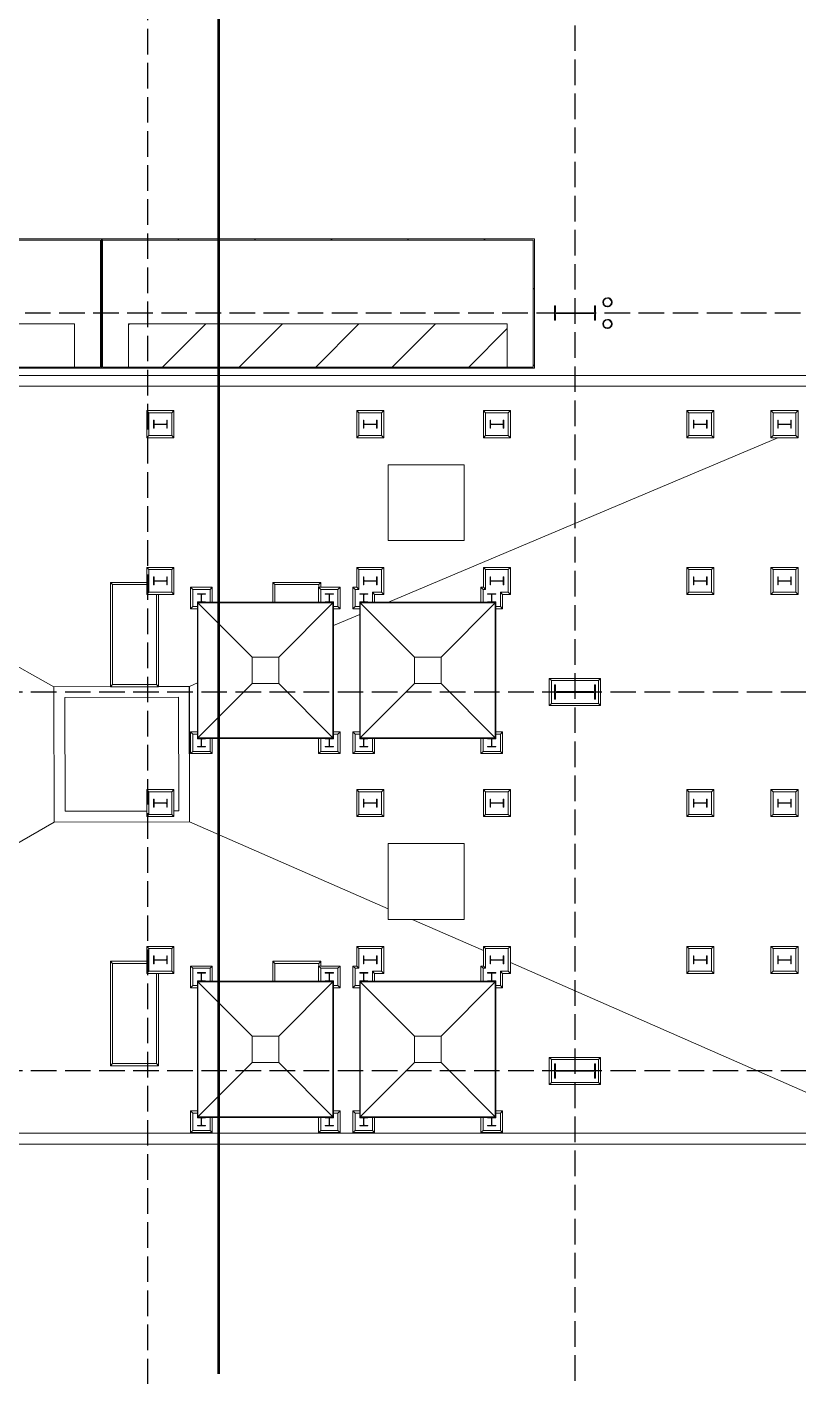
# Model space of a CAD drawing. Header units: millimetres. Extents: x 91119 to 792617, y 23924 to 150567.
# Drawn here: x 726175 to 740424, y 36401 to 61321 of the extents above; entities that cross this region are included whole.
import ezdxf

# ---------------------------------------------------------------- set-up
doc = ezdxf.new("R2010")
doc.units = ezdxf.units.MM
doc.header["$LTSCALE"] = 100
doc.linetypes.add('121217 IES and EMR$0$XKITLINE03', pattern=[6.299213, 4.724409, -1.574803])
doc.linetypes.add('DASHED', pattern=[19.05, 12.7, -6.35])
for name, color, linetype in [('121217 IES and EMR$0$grid', 8, 'Continuous'), ('121217 IES and EMR$0$Xref', 8, 'Continuous'), ('FA', 1, 'Continuous')]:
    doc.layers.add(name, color=color, linetype=linetype)

msp = doc.modelspace()

# ---------------------------------------------------------------- linework, layer by layer
at = {"layer": '121217 IES and EMR$0$grid', "linetype": '121217 IES and EMR$0$XKITLINE03'}
for p, q in [((728402, 144437), (728402, 31436)), ((736302, 113005), (736302, 28641)), ((768187, 56036), (614302, 56036)), ((790973, 49036), (614302, 49036)), ((790973, 42036), (614302, 42036))]:
    msp.add_line(p, q, dxfattribs=at)
at = {"layer": '121217 IES and EMR$0$Xref', "linetype": 'Continuous', "lineweight": 20}
for p, q in [((727552, 57406), (719552, 57406)), ((727532, 57386), (719572, 57386)), ((727532, 57386), (727532, 55036)), ((727552, 57406), (727552, 55016)), ((727552, 57406), (727552, 55016)), ((735552, 57406), (727552, 57406)), ((735532, 57386), (727572, 57386)), ((727572, 57386), (727572, 55036)), ((735532, 57386), (735532, 55036)), ((735552, 57406), (735552, 55016)), ((736903, 56320), (736902, 56320)), ((736902, 56152), (736903, 56152)), ((727052, 55836), (720052, 55836)), ((727052, 55836), (727052, 55036)), ((735052, 55836), (728052, 55836)), ((728052, 55036), (728052, 55836)), ((735052, 55836), (735052, 55036)), ((736903, 55920), (736902, 55920)), ((736902, 55752), (736903, 55752)), ((742302, 54886), (716502, 54886)), ((719552, 55016), (727552, 55016)), ((719572, 55036), (727532, 55036)), ((727052, 55036), (720052, 55036)), ((727552, 55016), (735552, 55016)), ((727572, 55036), (735532, 55036)), ((735052, 55036), (728052, 55036)), ((742302, 54686), (716702, 54686)), ((716702, 54686), (726672, 49134)), ((716702, 54686), (742302, 54686)), ((728390, 54234), (728890, 54234)), ((728390, 53734), (728390, 54234)), ((728390, 54234), (728430, 54194)), ((728430, 54194), (728430, 53774)), ((728850, 54194), (728430, 54194)), ((728850, 54194), (728890, 54234)), ((728850, 53774), (728850, 54194)), ((728890, 54234), (728890, 53734)), ((732270, 53734), (732270, 54234)), ((732270, 54234), (732770, 54234)), ((732310, 54194), (732270, 54234)), ((732730, 54194), (732310, 54194)), ((732310, 54194), (732310, 53774)), ((732730, 54194), (732770, 54234)), ((732730, 53774), (732730, 54194)), ((732770, 54234), (732770, 53734)), ((734609, 54234), (735109, 54234)), ((734609, 53734), (734609, 54234)), ((734609, 54234), (734649, 54194)), ((734649, 54194), (734649, 53774)), ((735069, 54194), (734649, 54194)), ((735069, 54194), (735109, 54234)), ((735069, 53774), (735069, 54194)), ((735109, 54234), (735109, 53734)), ((738368, 53734), (738368, 54234)), ((738368, 54234), (738868, 54234)), ((738408, 54194), (738368, 54234)), ((738828, 54194), (738408, 54194)), ((738408, 54194), (738408, 53774)), ((738828, 54194), (738868, 54234)), ((738828, 53774), (738828, 54194)), ((738868, 54234), (738868, 53734)), ((739924, 53734), (739924, 54234)), ((739924, 54234), (740424, 54234)), ((739924, 54234), (739964, 54194)), ((740384, 54194), (739964, 54194)), ((739964, 54194), (739964, 53774)), ((740424, 54234), (740384, 54194)), ((740384, 53774), (740384, 54194)), ((740424, 54234), (740424, 53734)), ((728515, 54057), (728523, 54057)), ((728515, 53911), (728515, 54057)), ((728523, 53911), (728515, 53911)), ((728523, 54057), (728523, 53995)), ((728523, 53974), (728523, 53911)), ((728531, 53987), (728750, 53987)), ((728750, 53981), (728531, 53981)), ((728757, 54057), (728766, 54057)), ((728757, 53995), (728757, 54057)), ((728757, 53911), (728757, 53974)), ((728766, 53911), (728757, 53911)), ((728766, 54057), (728766, 53911)), ((732395, 54057), (732403, 54057)), ((732395, 53911), (732395, 54057)), ((732403, 53911), (732395, 53911)), ((732403, 54057), (732403, 53995)), ((732403, 53974), (732403, 53911)), ((732411, 53987), (732630, 53987)), ((732630, 53981), (732411, 53981)), ((732637, 54057), (732646, 54057)), ((732637, 53995), (732637, 54057)), ((732637, 53911), (732637, 53974)), ((732646, 53911), (732637, 53911)), ((732646, 54057), (732646, 53911)), ((734734, 54057), (734734, 53911)), ((734742, 54057), (734734, 54057)), ((734734, 53911), (734742, 53911)), ((734742, 53995), (734742, 54057)), ((734742, 53911), (734742, 53974)), ((734969, 53987), (734750, 53987)), ((734750, 53981), (734969, 53981)), ((734976, 54057), (734976, 53995)), ((734985, 54057), (734976, 54057)), ((734976, 53974), (734976, 53911)), ((734976, 53911), (734985, 53911)), ((734985, 53911), (734985, 54057)), ((738493, 54057), (738493, 53911)), ((738501, 54057), (738493, 54057)), ((738493, 53911), (738501, 53911)), ((738501, 53995), (738501, 54057)), ((738501, 53911), (738501, 53974)), ((738728, 53987), (738509, 53987)), ((738509, 53981), (738728, 53981)), ((738735, 54057), (738735, 53995)), ((738744, 54057), (738735, 54057)), ((738735, 53974), (738735, 53911)), ((738735, 53911), (738744, 53911)), ((738744, 53911), (738744, 54057)), ((740049, 54057), (740049, 53911)), ((740057, 54057), (740049, 54057)), ((740049, 53911), (740057, 53911)), ((740057, 53995), (740057, 54057)), ((740057, 53911), (740057, 53974)), ((740284, 53987), (740065, 53987)), ((740065, 53981), (740284, 53981)), ((740291, 54057), (740291, 53995)), ((740300, 54057), (740291, 54057)), ((740291, 53974), (740291, 53911)), ((740291, 53911), (740300, 53911)), ((740300, 53911), (740300, 54057)), ((728390, 53734), (728430, 53774)), ((728890, 53734), (728390, 53734)), ((728430, 53774), (728850, 53774)), ((728850, 53774), (728890, 53734)), ((732270, 53734), (732310, 53774)), ((732770, 53734), (732270, 53734)), ((732310, 53774), (732730, 53774)), ((732770, 53734), (732730, 53774)), ((740049, 53734), (732854, 50694)), ((734609, 53734), (734649, 53774)), ((735109, 53734), (734609, 53734)), ((734649, 53774), (735069, 53774)), ((735069, 53774), (735109, 53734)), ((738368, 53734), (738408, 53774)), ((738868, 53734), (738368, 53734)), ((738408, 53774), (738828, 53774)), ((738868, 53734), (738828, 53774)), ((739964, 53774), (739924, 53734)), ((740424, 53734), (739924, 53734)), ((739964, 53774), (740384, 53774)), ((740384, 53774), (740424, 53734)), ((732852, 53236), (732852, 51836)), ((734252, 53236), (732852, 53236)), ((734252, 51836), (734252, 53236)), ((732852, 51836), (734252, 51836)), ((728390, 51338), (728890, 51338)), ((728390, 50838), (728390, 51338)), ((728390, 51338), (728430, 51298)), ((728850, 51298), (728890, 51338)), ((728890, 51338), (728890, 50838)), ((732270, 50973), (732270, 51338)), ((732270, 51338), (732770, 51338)), ((732310, 51298), (732270, 51338)), ((732770, 51338), (732730, 51298)), ((732770, 51338), (732770, 50838)), ((734609, 50973), (734609, 51338)), ((734609, 51338), (735109, 51338)), ((734649, 51298), (734609, 51338)), ((735109, 51338), (735069, 51298)), ((735109, 51338), (735109, 50838)), ((738368, 50838), (738368, 51338)), ((738368, 51338), (738868, 51338)), ((738408, 51298), (738368, 51338)), ((738868, 51338), (738828, 51298)), ((738868, 51338), (738868, 50838)), ((739924, 50838), (739924, 51338)), ((739924, 51338), (740424, 51338)), ((739964, 51298), (739924, 51338)), ((740424, 51338), (740384, 51298)), ((740424, 51338), (740424, 50838)), ((728430, 51298), (728430, 50878)), ((728850, 51298), (728430, 51298)), ((728515, 51161), (728515, 51015)), ((728523, 51161), (728515, 51161)), ((728523, 51099), (728523, 51161)), ((728750, 51091), (728531, 51091)), ((728757, 51161), (728757, 51099)), ((728766, 51161), (728757, 51161)), ((728766, 51015), (728766, 51161)), ((728850, 50878), (728850, 51298)), ((732730, 51298), (732310, 51298)), ((732310, 51298), (732310, 50933)), ((732395, 51161), (732395, 51015)), ((732403, 51161), (732395, 51161)), ((732403, 51099), (732403, 51161)), ((732630, 51091), (732411, 51091)), ((732637, 51161), (732637, 51099)), ((732646, 51161), (732637, 51161)), ((732646, 51015), (732646, 51161)), ((732730, 50878), (732730, 51298)), ((735069, 51298), (734649, 51298)), ((734649, 51298), (734649, 50933)), ((734734, 51161), (734742, 51161)), ((734734, 51015), (734734, 51161)), ((734742, 51161), (734742, 51099)), ((734750, 51091), (734969, 51091)), ((734976, 51161), (734985, 51161)), ((734976, 51099), (734976, 51161)), ((734985, 51161), (734985, 51015)), ((735069, 50878), (735069, 51298)), ((738828, 51298), (738408, 51298)), ((738408, 51298), (738408, 50878)), ((738493, 51161), (738501, 51161)), ((738493, 51015), (738493, 51161)), ((738501, 51161), (738501, 51099)), ((738509, 51091), (738728, 51091)), ((738735, 51161), (738744, 51161)), ((738735, 51099), (738735, 51161)), ((738744, 51161), (738744, 51015)), ((738828, 50878), (738828, 51298)), ((740384, 51298), (739964, 51298)), ((739964, 51298), (739964, 50878)), ((740049, 51161), (740057, 51161)), ((740049, 51015), (740049, 51161)), ((740057, 51161), (740057, 51099)), ((740065, 51091), (740284, 51091)), ((740291, 51161), (740300, 51161)), ((740291, 51099), (740291, 51161)), ((740300, 51161), (740300, 51015)), ((740384, 50878), (740384, 51298)), ((727717, 49133), (727717, 51062)), ((727717, 51062), (728390, 51062)), ((727757, 51022), (727717, 51062)), ((728390, 51022), (727757, 51022)), ((727757, 51022), (727757, 49173)), ((728390, 50838), (728430, 50878)), ((728890, 50838), (728390, 50838)), ((728430, 50878), (728850, 50878)), ((728515, 51015), (728523, 51015)), ((728523, 51015), (728523, 51078)), ((728531, 51085), (728750, 51085)), ((728567, 49173), (728567, 50838)), ((728607, 50838), (728607, 49133)), ((728757, 51078), (728757, 51015)), ((728757, 51015), (728766, 51015)), ((728850, 50878), (728890, 50838)), ((729200, 50573), (729200, 50973)), ((729200, 50973), (729600, 50973)), ((729200, 50973), (729240, 50933)), ((729560, 50933), (729240, 50933)), ((729240, 50933), (729240, 50613)), ((729324, 50852), (729324, 50843)), ((729477, 50852), (729324, 50852)), ((729324, 50843), (729389, 50843)), ((729411, 50843), (729477, 50843)), ((729477, 50843), (729477, 50852)), ((729600, 50973), (729560, 50933)), ((729560, 50694), (729560, 50933)), ((729600, 50973), (729600, 50694)), ((730717, 50694), (730717, 51062)), ((730717, 51062), (731607, 51062)), ((730717, 51062), (730757, 51022)), ((731567, 51022), (730757, 51022)), ((730757, 51022), (730757, 50694)), ((731563, 50694), (731563, 50973)), ((731563, 50973), (731963, 50973)), ((731603, 50933), (731563, 50973)), ((731607, 51062), (731567, 51022)), ((731567, 50973), (731567, 51022)), ((731923, 50933), (731603, 50933)), ((731603, 50933), (731603, 50694)), ((731607, 51062), (731607, 50973)), ((731687, 50852), (731840, 50852)), ((731687, 50843), (731687, 50852)), ((731752, 50843), (731687, 50843)), ((731840, 50843), (731774, 50843)), ((731840, 50852), (731840, 50843)), ((731923, 50933), (731963, 50973)), ((731923, 50613), (731923, 50933)), ((731963, 50973), (731963, 50573)), ((732200, 50573), (732200, 50973)), ((732200, 50973), (732270, 50973)), ((732240, 50933), (732200, 50973)), ((732310, 50933), (732240, 50933)), ((732240, 50933), (732240, 50613)), ((732310, 50933), (732270, 50973)), ((732324, 50852), (732477, 50852)), ((732324, 50843), (732324, 50852)), ((732389, 50843), (732324, 50843)), ((732395, 51015), (732403, 51015)), ((732403, 51015), (732403, 51078)), ((732411, 51085), (732630, 51085)), ((732477, 50843), (732411, 50843)), ((732477, 50852), (732477, 50843)), ((732560, 50694), (732560, 50878)), ((732560, 50878), (732730, 50878)), ((732600, 50838), (732560, 50878)), ((732770, 50838), (732600, 50838)), ((732600, 50838), (732600, 50694)), ((732637, 51078), (732637, 51015)), ((732637, 51015), (732646, 51015)), ((732770, 50838), (732730, 50878)), ((734563, 50694), (734563, 50973)), ((734563, 50973), (734609, 50973)), ((734603, 50933), (734563, 50973)), ((734649, 50933), (734603, 50933)), ((734603, 50933), (734603, 50694)), ((734649, 50933), (734609, 50973)), ((734687, 50852), (734840, 50852)), ((734687, 50843), (734687, 50852)), ((734752, 50843), (734687, 50843)), ((734742, 51015), (734734, 51015)), ((734742, 51078), (734742, 51015)), ((734969, 51085), (734750, 51085)), ((734840, 50843), (734774, 50843)), ((734840, 50852), (734840, 50843)), ((734923, 50613), (734923, 50878)), ((734923, 50878), (735069, 50878)), ((734963, 50838), (734923, 50878)), ((735109, 50838), (734963, 50838)), ((734963, 50838), (734963, 50573)), ((734976, 51015), (734976, 51078)), ((734985, 51015), (734976, 51015)), ((735109, 50838), (735069, 50878)), ((738408, 50878), (738368, 50838)), ((738868, 50838), (738368, 50838)), ((738408, 50878), (738828, 50878)), ((738501, 51015), (738493, 51015)), ((738501, 51078), (738501, 51015)), ((738728, 51085), (738509, 51085)), ((738735, 51015), (738735, 51078)), ((738744, 51015), (738735, 51015)), ((738868, 50838), (738828, 50878)), ((739964, 50878), (739924, 50838)), ((740424, 50838), (739924, 50838)), ((739964, 50878), (740384, 50878)), ((740057, 51015), (740049, 51015)), ((740057, 51078), (740057, 51015)), ((740284, 51085), (740065, 51085)), ((740291, 51015), (740291, 51078)), ((740300, 51015), (740291, 51015)), ((740424, 50838), (740384, 50878)), ((729240, 50613), (729200, 50573)), ((729240, 50613), (729324, 50613)), ((729324, 50704), (729324, 50694)), ((729389, 50704), (729324, 50704)), ((729324, 48178), (729324, 50694)), ((729324, 50694), (731840, 50694)), ((729324, 50694), (729477, 50694)), ((729334, 50684), (730336, 49682)), ((729334, 48188), (729334, 50684)), ((729334, 50684), (731830, 50684)), ((729397, 50835), (729397, 50711)), ((729403, 50711), (729403, 50835)), ((729477, 50704), (729411, 50704)), ((729477, 50694), (729477, 50704)), ((730828, 49682), (731830, 50684)), ((731687, 50704), (731752, 50704)), ((731687, 50694), (731687, 50704)), ((731840, 50694), (731687, 50694)), ((731760, 50711), (731760, 50835)), ((731767, 50835), (731767, 50711)), ((731774, 50704), (731840, 50704)), ((731830, 48188), (731830, 50684)), ((731840, 50704), (731840, 50694)), ((731840, 48178), (731840, 50694)), ((731840, 50613), (731923, 50613)), ((731963, 50573), (731923, 50613)), ((732240, 50613), (732200, 50573)), ((732240, 50613), (732324, 50613)), ((732324, 50704), (732389, 50704)), ((732324, 50694), (732324, 50704)), ((732324, 48178), (732324, 50694)), ((732324, 50694), (734840, 50694)), ((732477, 50694), (732324, 50694)), ((732332, 48186), (732332, 50686)), ((732332, 50686), (734832, 50686)), ((732333, 50685), (733336, 49682)), ((732333, 48188), (732333, 50685)), ((732333, 50685), (734830, 50685)), ((732397, 50711), (732397, 50835)), ((732403, 50835), (732403, 50711)), ((732411, 50704), (732477, 50704)), ((732477, 50704), (732477, 50694)), ((733828, 49682), (734830, 50685)), ((734687, 50704), (734752, 50704)), ((734687, 50694), (734687, 50704)), ((734840, 50694), (734687, 50694)), ((734760, 50711), (734760, 50835)), ((734767, 50835), (734767, 50711)), ((734774, 50704), (734840, 50704)), ((734830, 50685), (734830, 48188)), ((734832, 48186), (734832, 50686)), ((734840, 50704), (734840, 50694)), ((734840, 48178), (734840, 50694)), ((734840, 50613), (734923, 50613)), ((734963, 50573), (734923, 50613)), ((729324, 50573), (729200, 50573)), ((731963, 50573), (731840, 50573)), ((732324, 50470), (731840, 50266)), ((732324, 50573), (732200, 50573)), ((734963, 50573), (734840, 50573)), ((730336, 49682), (730336, 49191)), ((730336, 49682), (730828, 49682)), ((730828, 49191), (730828, 49682)), ((733336, 49682), (733336, 49191)), ((733336, 49682), (733828, 49682)), ((733828, 49191), (733828, 49682)), ((726672, 49134), (727717, 49137)), ((726678, 46632), (726672, 49134)), ((727717, 49136), (726674, 49133)), ((726674, 49133), (726680, 46633)), ((727757, 49173), (727717, 49133)), ((728607, 49133), (727717, 49133)), ((727757, 49173), (728567, 49173)), ((728567, 49173), (728607, 49133)), ((728607, 49139), (729176, 49140)), ((729174, 49139), (728607, 49138)), ((729180, 46639), (729174, 49139)), ((729324, 49203), (729176, 49140)), ((729176, 49140), (729182, 46638)), ((729334, 48188), (730336, 49191)), ((730336, 49191), (730828, 49191)), ((730828, 49191), (731830, 48188)), ((732333, 48188), (733336, 49191)), ((733336, 49191), (733828, 49191)), ((733828, 49191), (734830, 48188)), ((735827, 48786), (735827, 49286)), ((735827, 49286), (736777, 49286)), ((735867, 49246), (735827, 49286)), ((736737, 49246), (735867, 49246)), ((735867, 49246), (735867, 48826)), ((736737, 49246), (736777, 49286)), ((736737, 48826), (736737, 49246)), ((736777, 49286), (736777, 48786)), ((728974, 48939), (726874, 48934)), ((726874, 48934), (726879, 46834)), ((728979, 46839), (728974, 48939)), ((735827, 48786), (735867, 48826)), ((736777, 48786), (735827, 48786)), ((735867, 48826), (736737, 48826)), ((736777, 48786), (736737, 48826)), ((729200, 48299), (729324, 48299)), ((729200, 47899), (729200, 48299)), ((729200, 48299), (729240, 48259)), ((729240, 48259), (729240, 47939)), ((729324, 48259), (729240, 48259)), ((729324, 48178), (729477, 48178)), ((729324, 48169), (729324, 48178)), ((731840, 48178), (729324, 48178)), ((729389, 48169), (729324, 48169)), ((731830, 48188), (729334, 48188)), ((729397, 48038), (729397, 48161)), ((729403, 48161), (729403, 48038)), ((729477, 48169), (729411, 48169)), ((729477, 48178), (729477, 48169)), ((729560, 47939), (729560, 48178)), ((729600, 48178), (729600, 47899)), ((731563, 47899), (731563, 48178)), ((731603, 48178), (731603, 47939)), ((731687, 48178), (731687, 48169)), ((731840, 48178), (731687, 48178)), ((731687, 48169), (731752, 48169)), ((731760, 48161), (731760, 48038)), ((731767, 48038), (731767, 48161)), ((731774, 48169), (731840, 48169)), ((731840, 48299), (731963, 48299)), ((731923, 48259), (731840, 48259)), ((731840, 48169), (731840, 48178)), ((731963, 48299), (731923, 48259)), ((731923, 47939), (731923, 48259)), ((731963, 48299), (731963, 47899)), ((732200, 48299), (732324, 48299)), ((732200, 47899), (732200, 48299)), ((732200, 48299), (732240, 48259)), ((732240, 48259), (732240, 47939)), ((732324, 48259), (732240, 48259)), ((732324, 48178), (732324, 48169)), ((732477, 48178), (732324, 48178)), ((734840, 48178), (732324, 48178)), ((732324, 48169), (732389, 48169)), ((734832, 48186), (732332, 48186)), ((734830, 48188), (732333, 48188)), ((732397, 48161), (732397, 48038)), ((732403, 48038), (732403, 48161)), ((732411, 48169), (732477, 48169)), ((732477, 48169), (732477, 48178)), ((732560, 47939), (732560, 48178)), ((732600, 48178), (732600, 47899)), ((734563, 47899), (734563, 48178)), ((734603, 48178), (734603, 47939)), ((734687, 48178), (734840, 48178)), ((734687, 48169), (734687, 48178)), ((734752, 48169), (734687, 48169)), ((734760, 48038), (734760, 48161)), ((734767, 48161), (734767, 48038)), ((734840, 48169), (734774, 48169)), ((734840, 48299), (734963, 48299)), ((734923, 48259), (734840, 48259)), ((734840, 48178), (734840, 48169)), ((734963, 48299), (734923, 48259)), ((734923, 47939), (734923, 48259)), ((734963, 48299), (734963, 47899)), ((729200, 47899), (729240, 47939)), ((729600, 47899), (729200, 47899)), ((729240, 47939), (729560, 47939)), ((729324, 48030), (729389, 48030)), ((729324, 48021), (729324, 48030)), ((729477, 48021), (729324, 48021)), ((729411, 48030), (729477, 48030)), ((729477, 48030), (729477, 48021)), ((729560, 47939), (729600, 47899)), ((731603, 47939), (731563, 47899)), ((731963, 47899), (731563, 47899)), ((731603, 47939), (731923, 47939)), ((731687, 48030), (731687, 48021)), ((731752, 48030), (731687, 48030)), ((731687, 48021), (731840, 48021)), ((731840, 48030), (731774, 48030)), ((731840, 48021), (731840, 48030)), ((731923, 47939), (731963, 47899)), ((732200, 47899), (732240, 47939)), ((732600, 47899), (732200, 47899)), ((732240, 47939), (732560, 47939)), ((732324, 48030), (732324, 48021)), ((732389, 48030), (732324, 48030)), ((732324, 48021), (732477, 48021)), ((732477, 48030), (732411, 48030)), ((732477, 48021), (732477, 48030)), ((732560, 47939), (732600, 47899)), ((734603, 47939), (734563, 47899)), ((734963, 47899), (734563, 47899)), ((734603, 47939), (734923, 47939)), ((734687, 48030), (734752, 48030)), ((734687, 48021), (734687, 48030)), ((734840, 48021), (734687, 48021)), ((734774, 48030), (734840, 48030)), ((734840, 48030), (734840, 48021)), ((734923, 47939), (734963, 47899)), ((728390, 47234), (728890, 47234)), ((728390, 46734), (728390, 47234)), ((728390, 47234), (728430, 47194)), ((728430, 47194), (728430, 46774)), ((728850, 47194), (728430, 47194)), ((728850, 47194), (728890, 47234)), ((728850, 46774), (728850, 47194)), ((728890, 47234), (728890, 46734)), ((732270, 46734), (732270, 47234)), ((732270, 47234), (732770, 47234)), ((732310, 47194), (732270, 47234)), ((732730, 47194), (732310, 47194)), ((732310, 47194), (732310, 46774)), ((732730, 47194), (732770, 47234)), ((732730, 46774), (732730, 47194)), ((732770, 47234), (732770, 46734)), ((734609, 47234), (735109, 47234)), ((734609, 46734), (734609, 47234)), ((734609, 47234), (734649, 47194)), ((734649, 47194), (734649, 46774)), ((735069, 47194), (734649, 47194)), ((735069, 47194), (735109, 47234)), ((735069, 46774), (735069, 47194)), ((735109, 47234), (735109, 46734)), ((738368, 46734), (738368, 47234)), ((738368, 47234), (738868, 47234)), ((738408, 47194), (738368, 47234)), ((738828, 47194), (738408, 47194)), ((738408, 47194), (738408, 46774)), ((738828, 47194), (738868, 47234)), ((738828, 46774), (738828, 47194)), ((738868, 47234), (738868, 46734)), ((739924, 46734), (739924, 47234)), ((739924, 47234), (740424, 47234)), ((739924, 47234), (739964, 47194)), ((740384, 47194), (739964, 47194)), ((739964, 47194), (739964, 46774)), ((740424, 47234), (740384, 47194)), ((740384, 46774), (740384, 47194)), ((740424, 47234), (740424, 46734)), ((728515, 47057), (728523, 47057)), ((728515, 46911), (728515, 47057)), ((728523, 46911), (728515, 46911)), ((728523, 47057), (728523, 46995)), ((728523, 46974), (728523, 46911)), ((728531, 46987), (728750, 46987)), ((728750, 46981), (728531, 46981)), ((728757, 47057), (728766, 47057)), ((728757, 46995), (728757, 47057)), ((728757, 46911), (728757, 46974)), ((728766, 46911), (728757, 46911)), ((728766, 47057), (728766, 46911)), ((732395, 47057), (732403, 47057)), ((732395, 46911), (732395, 47057)), ((732403, 46911), (732395, 46911)), ((732403, 47057), (732403, 46995)), ((732403, 46974), (732403, 46911)), ((732411, 46987), (732630, 46987)), ((732630, 46981), (732411, 46981)), ((732637, 47057), (732646, 47057)), ((732637, 46995), (732637, 47057)), ((732637, 46911), (732637, 46974)), ((732646, 46911), (732637, 46911)), ((732646, 47057), (732646, 46911)), ((734734, 47057), (734734, 46911)), ((734742, 47057), (734734, 47057)), ((734734, 46911), (734742, 46911)), ((734742, 46995), (734742, 47057)), ((734742, 46911), (734742, 46974)), ((734969, 46987), (734750, 46987)), ((734750, 46981), (734969, 46981)), ((734976, 47057), (734976, 46995)), ((734985, 47057), (734976, 47057)), ((734976, 46974), (734976, 46911)), ((734976, 46911), (734985, 46911)), ((734985, 46911), (734985, 47057)), ((738493, 47057), (738493, 46911)), ((738501, 47057), (738493, 47057)), ((738493, 46911), (738501, 46911)), ((738501, 46995), (738501, 47057)), ((738501, 46911), (738501, 46974)), ((738728, 46987), (738509, 46987)), ((738509, 46981), (738728, 46981)), ((738735, 47057), (738735, 46995)), ((738744, 47057), (738735, 47057)), ((738735, 46974), (738735, 46911)), ((738735, 46911), (738744, 46911)), ((738744, 46911), (738744, 47057)), ((740049, 47057), (740049, 46911)), ((740057, 47057), (740049, 47057)), ((740049, 46911), (740057, 46911)), ((740057, 46995), (740057, 47057)), ((740057, 46911), (740057, 46974)), ((740284, 46987), (740065, 46987)), ((740065, 46981), (740284, 46981)), ((740291, 47057), (740291, 46995)), ((740300, 47057), (740291, 47057)), ((740291, 46974), (740291, 46911)), ((740291, 46911), (740300, 46911)), ((740300, 46911), (740300, 47057)), ((716702, 40886), (726678, 46632)), ((729182, 46638), (726678, 46632)), ((726680, 46633), (729180, 46639)), ((726879, 46834), (728390, 46837)), ((728390, 46734), (728430, 46774)), ((728890, 46734), (728390, 46734)), ((728430, 46774), (728850, 46774)), ((728850, 46774), (728890, 46734)), ((728890, 46839), (728979, 46839)), ((732852, 45029), (729182, 46638)), ((732270, 46734), (732310, 46774)), ((732770, 46734), (732270, 46734)), ((732310, 46774), (732730, 46774)), ((732770, 46734), (732730, 46774)), ((734609, 46734), (734649, 46774)), ((735109, 46734), (734609, 46734)), ((734649, 46774), (735069, 46774)), ((735069, 46774), (735109, 46734)), ((738368, 46734), (738408, 46774)), ((738868, 46734), (738368, 46734)), ((738408, 46774), (738828, 46774)), ((738868, 46734), (738828, 46774)), ((739964, 46774), (739924, 46734)), ((740424, 46734), (739924, 46734)), ((739964, 46774), (740384, 46774)), ((740384, 46774), (740424, 46734)), ((732852, 46236), (732852, 45029)), ((734252, 46236), (732852, 46236)), ((734252, 44836), (734252, 46236)), ((732852, 45029), (732852, 44836)), ((732852, 44836), (733292, 44836)), ((734609, 44259), (733292, 44836)), ((733292, 44836), (734252, 44836)), ((728390, 44338), (728890, 44338)), ((728390, 43838), (728390, 44338)), ((728390, 44338), (728430, 44298)), ((728430, 44298), (728430, 43878)), ((728850, 44298), (728430, 44298)), ((728515, 44161), (728515, 44015)), ((728523, 44161), (728515, 44161)), ((728523, 44099), (728523, 44161)), ((728757, 44161), (728757, 44099)), ((728766, 44161), (728757, 44161)), ((728766, 44015), (728766, 44161)), ((728850, 44298), (728890, 44338)), ((728850, 43878), (728850, 44298)), ((728890, 44338), (728890, 43838)), ((732270, 43973), (732270, 44338)), ((732270, 44338), (732770, 44338)), ((732310, 44298), (732270, 44338)), ((732730, 44298), (732310, 44298)), ((732310, 44298), (732310, 43933)), ((732395, 44161), (732395, 44015)), ((732403, 44161), (732395, 44161)), ((732403, 44099), (732403, 44161)), ((732637, 44161), (732637, 44099)), ((732646, 44161), (732637, 44161)), ((732646, 44015), (732646, 44161)), ((732770, 44338), (732730, 44298)), ((732730, 43878), (732730, 44298)), ((732770, 44338), (732770, 43838)), ((734609, 43973), (734609, 44338)), ((734609, 44338), (735109, 44338)), ((734649, 44298), (734609, 44338)), ((735069, 44298), (734649, 44298)), ((734649, 44298), (734649, 43933)), ((734734, 44161), (734742, 44161)), ((734734, 44015), (734734, 44161)), ((734742, 44161), (734742, 44099)), ((734976, 44161), (734985, 44161)), ((734976, 44099), (734976, 44161)), ((734985, 44161), (734985, 44015)), ((735109, 44338), (735069, 44298)), ((735069, 43878), (735069, 44298)), ((735109, 44338), (735109, 43838)), ((738368, 43838), (738368, 44338)), ((738368, 44338), (738868, 44338)), ((738408, 44298), (738368, 44338)), ((738828, 44298), (738408, 44298)), ((738408, 44298), (738408, 43878)), ((738493, 44161), (738501, 44161)), ((738493, 44015), (738493, 44161)), ((738501, 44161), (738501, 44099)), ((738735, 44161), (738744, 44161)), ((738735, 44099), (738735, 44161)), ((738744, 44161), (738744, 44015)), ((738868, 44338), (738828, 44298)), ((738828, 43878), (738828, 44298)), ((738868, 44338), (738868, 43838)), ((739924, 43838), (739924, 44338)), ((739924, 44338), (740424, 44338)), ((739964, 44298), (739924, 44338)), ((740384, 44298), (739964, 44298)), ((739964, 44298), (739964, 43878)), ((740049, 44161), (740057, 44161)), ((740049, 44015), (740049, 44161)), ((740057, 44161), (740057, 44099)), ((740291, 44161), (740300, 44161)), ((740291, 44099), (740291, 44161)), ((740300, 44161), (740300, 44015)), ((740424, 44338), (740384, 44298)), ((740384, 43878), (740384, 44298)), ((740424, 44338), (740424, 43838)), ((727717, 42133), (727717, 44062)), ((727717, 44062), (728390, 44062)), ((727757, 44022), (727717, 44062)), ((728390, 44022), (727757, 44022)), ((727757, 44022), (727757, 42173)), ((728390, 43838), (728430, 43878)), ((728430, 43878), (728850, 43878)), ((728515, 44015), (728523, 44015)), ((728523, 44015), (728523, 44078)), ((728750, 44091), (728531, 44091)), ((728531, 44085), (728750, 44085)), ((728757, 44078), (728757, 44015)), ((728757, 44015), (728766, 44015)), ((728850, 43878), (728890, 43838)), ((729200, 43573), (729200, 43973)), ((729200, 43973), (729600, 43973)), ((729200, 43973), (729240, 43933)), ((729560, 43933), (729240, 43933)), ((729240, 43933), (729240, 43613)), ((729600, 43973), (729560, 43933)), ((729560, 43694), (729560, 43933)), ((729600, 43973), (729600, 43694)), ((730717, 43694), (730717, 44062)), ((730717, 44062), (731607, 44062)), ((730757, 44022), (730717, 44062)), ((730757, 44022), (730757, 43694)), ((731567, 44022), (730757, 44022)), ((731563, 43694), (731563, 43973)), ((731563, 43973), (731963, 43973)), ((731603, 43933), (731563, 43973)), ((731567, 44022), (731607, 44062)), ((731567, 43973), (731567, 44022)), ((731923, 43933), (731603, 43933)), ((731603, 43933), (731603, 43694)), ((731607, 44062), (731607, 43973)), ((731923, 43933), (731963, 43973)), ((731923, 43613), (731923, 43933)), ((731963, 43973), (731963, 43573)), ((732200, 43573), (732200, 43973)), ((732200, 43973), (732270, 43973)), ((732240, 43933), (732200, 43973)), ((732310, 43933), (732240, 43933)), ((732240, 43933), (732240, 43613)), ((732310, 43933), (732270, 43973)), ((732395, 44015), (732403, 44015)), ((732403, 44015), (732403, 44078)), ((732630, 44091), (732411, 44091)), ((732411, 44085), (732630, 44085)), ((732560, 43694), (732560, 43878)), ((732560, 43878), (732730, 43878)), ((732600, 43838), (732560, 43878)), ((732637, 44078), (732637, 44015)), ((732637, 44015), (732646, 44015)), ((732770, 43838), (732730, 43878)), ((734563, 43694), (734563, 43973)), ((734563, 43973), (734609, 43973)), ((734603, 43933), (734563, 43973)), ((734649, 43933), (734603, 43933)), ((734603, 43933), (734603, 43694)), ((734649, 43933), (734609, 43973)), ((734742, 44015), (734734, 44015)), ((734742, 44078), (734742, 44015)), ((734750, 44091), (734969, 44091)), ((734969, 44085), (734750, 44085)), ((734923, 43613), (734923, 43878)), ((734923, 43878), (735069, 43878)), ((734963, 43838), (734923, 43878)), ((734976, 44015), (734976, 44078)), ((734985, 44015), (734976, 44015)), ((735109, 43838), (735069, 43878)), ((742301, 40886), (735109, 44040)), ((738408, 43878), (738368, 43838)), ((738408, 43878), (738828, 43878)), ((738501, 44015), (738493, 44015)), ((738501, 44078), (738501, 44015)), ((738509, 44091), (738728, 44091)), ((738728, 44085), (738509, 44085)), ((738735, 44015), (738735, 44078)), ((738744, 44015), (738735, 44015)), ((738868, 43838), (738828, 43878)), ((739964, 43878), (739924, 43838)), ((739964, 43878), (740384, 43878)), ((740057, 44015), (740049, 44015)), ((740057, 44078), (740057, 44015)), ((740065, 44091), (740284, 44091)), ((740284, 44085), (740065, 44085)), ((740291, 44015), (740291, 44078)), ((740300, 44015), (740291, 44015)), ((740424, 43838), (740384, 43878)), ((728890, 43838), (728390, 43838)), ((728567, 42173), (728567, 43838)), ((728607, 43838), (728607, 42133)), ((729240, 43613), (729200, 43573)), ((729240, 43613), (729324, 43613)), ((729324, 43852), (729324, 43843)), ((729477, 43852), (729324, 43852)), ((729324, 43843), (729389, 43843)), ((729324, 43704), (729324, 43694)), ((729389, 43704), (729324, 43704)), ((729324, 41178), (729324, 43694)), ((729324, 43694), (731840, 43694)), ((729324, 43694), (729477, 43694)), ((729334, 43684), (730336, 42682)), ((729334, 41188), (729334, 43684)), ((729334, 43684), (731830, 43684)), ((729397, 43835), (729397, 43711)), ((729403, 43711), (729403, 43835)), ((729411, 43843), (729477, 43843)), ((729477, 43704), (729411, 43704)), ((729477, 43843), (729477, 43852)), ((729477, 43694), (729477, 43704)), ((730828, 42682), (731830, 43684)), ((731687, 43852), (731840, 43852)), ((731687, 43843), (731687, 43852)), ((731752, 43843), (731687, 43843)), ((731687, 43704), (731752, 43704)), ((731687, 43694), (731687, 43704)), ((731840, 43694), (731687, 43694)), ((731760, 43711), (731760, 43835)), ((731767, 43835), (731767, 43711)), ((731840, 43843), (731774, 43843)), ((731774, 43704), (731840, 43704)), ((731830, 41188), (731830, 43684)), ((731840, 43852), (731840, 43843)), ((731840, 43704), (731840, 43694)), ((731840, 41178), (731840, 43694)), ((731840, 43613), (731923, 43613)), ((731963, 43573), (731923, 43613)), ((732240, 43613), (732200, 43573)), ((732240, 43613), (732324, 43613)), ((732324, 43852), (732477, 43852)), ((732324, 43843), (732324, 43852)), ((732389, 43843), (732324, 43843)), ((732324, 43704), (732389, 43704)), ((732324, 43694), (732324, 43704)), ((732324, 41178), (732324, 43694)), ((732324, 43694), (734840, 43694)), ((732477, 43694), (732324, 43694)), ((732332, 41186), (732332, 43686)), ((732332, 43686), (734832, 43686)), ((732333, 43685), (733336, 42682)), ((732333, 41188), (732333, 43685)), ((732333, 43685), (734830, 43685)), ((732397, 43711), (732397, 43835)), ((732403, 43835), (732403, 43711)), ((732477, 43843), (732411, 43843)), ((732411, 43704), (732477, 43704)), ((732477, 43852), (732477, 43843)), ((732477, 43704), (732477, 43694)), ((732770, 43838), (732600, 43838)), ((732600, 43838), (732600, 43694)), ((733828, 42682), (734830, 43685)), ((734687, 43852), (734840, 43852)), ((734687, 43843), (734687, 43852)), ((734752, 43843), (734687, 43843)), ((734687, 43704), (734752, 43704)), ((734687, 43694), (734687, 43704)), ((734840, 43694), (734687, 43694)), ((734760, 43711), (734760, 43835)), ((734767, 43835), (734767, 43711)), ((734840, 43843), (734774, 43843)), ((734774, 43704), (734840, 43704)), ((734830, 43685), (734830, 41188)), ((734832, 41186), (734832, 43686)), ((734840, 43852), (734840, 43843)), ((734840, 43704), (734840, 43694)), ((734840, 41178), (734840, 43694)), ((734840, 43613), (734923, 43613)), ((734963, 43573), (734923, 43613)), ((735109, 43838), (734963, 43838)), ((734963, 43838), (734963, 43573)), ((738868, 43838), (738368, 43838)), ((740424, 43838), (739924, 43838)), ((729324, 43573), (729200, 43573)), ((731963, 43573), (731840, 43573)), ((732324, 43573), (732200, 43573)), ((734963, 43573), (734840, 43573)), ((730336, 42682), (730336, 42191)), ((730336, 42682), (730828, 42682)), ((730828, 42191), (730828, 42682)), ((733336, 42682), (733336, 42191)), ((733336, 42682), (733828, 42682)), ((733828, 42191), (733828, 42682)), ((727757, 42173), (727717, 42133)), ((728607, 42133), (727717, 42133)), ((727757, 42173), (728567, 42173)), ((728567, 42173), (728607, 42133)), ((729334, 41188), (730336, 42191)), ((730336, 42191), (730828, 42191)), ((730828, 42191), (731830, 41188)), ((732333, 41188), (733336, 42191)), ((733336, 42191), (733828, 42191)), ((733828, 42191), (734830, 41188)), ((735827, 41786), (735827, 42286)), ((735827, 42286), (736777, 42286)), ((735867, 42246), (735827, 42286)), ((736737, 42246), (735867, 42246)), ((735867, 42246), (735867, 41826)), ((736777, 42286), (736737, 42246)), ((736737, 41826), (736737, 42246)), ((736777, 42286), (736777, 41786)), ((735867, 41826), (735827, 41786)), ((736777, 41786), (735827, 41786)), ((735867, 41826), (736737, 41826)), ((736777, 41786), (736737, 41826)), ((729200, 41299), (729324, 41299)), ((729200, 40899), (729200, 41299)), ((729200, 41299), (729240, 41259)), ((729240, 41259), (729240, 40939)), ((729324, 41259), (729240, 41259)), ((729324, 41178), (729477, 41178)), ((729324, 41169), (729324, 41178)), ((731840, 41178), (729324, 41178)), ((729389, 41169), (729324, 41169)), ((731830, 41188), (729334, 41188)), ((729397, 41038), (729397, 41161)), ((729403, 41161), (729403, 41038)), ((729477, 41169), (729411, 41169)), ((729477, 41178), (729477, 41169)), ((729560, 40939), (729560, 41178)), ((729600, 41178), (729600, 40899)), ((731563, 40899), (731563, 41178)), ((731603, 41178), (731603, 40939)), ((731687, 41178), (731687, 41169)), ((731840, 41178), (731687, 41178)), ((731687, 41169), (731752, 41169)), ((731760, 41161), (731760, 41038)), ((731767, 41038), (731767, 41161)), ((731774, 41169), (731840, 41169)), ((731840, 41299), (731963, 41299)), ((731923, 41259), (731840, 41259)), ((731840, 41169), (731840, 41178)), ((731963, 41299), (731923, 41259)), ((731923, 40939), (731923, 41259)), ((731963, 41299), (731963, 40899)), ((732200, 41299), (732324, 41299)), ((732200, 40899), (732200, 41299)), ((732200, 41299), (732240, 41259)), ((732240, 41259), (732240, 40939)), ((732324, 41259), (732240, 41259)), ((732324, 41178), (732324, 41169)), ((732477, 41178), (732324, 41178)), ((734840, 41178), (732324, 41178)), ((732324, 41169), (732389, 41169)), ((734832, 41186), (732332, 41186)), ((734830, 41188), (732333, 41188)), ((732397, 41161), (732397, 41038)), ((732403, 41038), (732403, 41161)), ((732411, 41169), (732477, 41169)), ((732477, 41169), (732477, 41178)), ((732560, 40939), (732560, 41178)), ((732600, 41178), (732600, 40899)), ((734563, 40899), (734563, 41178)), ((734603, 41178), (734603, 40939)), ((734687, 41178), (734840, 41178)), ((734687, 41169), (734687, 41178)), ((734752, 41169), (734687, 41169)), ((734760, 41038), (734760, 41161)), ((734767, 41161), (734767, 41038)), ((734840, 41169), (734774, 41169)), ((734840, 41299), (734963, 41299)), ((734923, 41259), (734840, 41259)), ((734840, 41178), (734840, 41169)), ((734963, 41299), (734923, 41259)), ((734923, 40939), (734923, 41259)), ((734963, 41299), (734963, 40899)), ((716702, 40886), (744202, 40886)), ((729200, 40899), (729240, 40939)), ((729600, 40899), (729200, 40899)), ((729240, 40939), (729560, 40939)), ((729324, 41030), (729389, 41030)), ((729324, 41021), (729324, 41030)), ((729477, 41021), (729324, 41021)), ((729411, 41030), (729477, 41030)), ((729477, 41030), (729477, 41021)), ((729560, 40939), (729600, 40899)), ((731603, 40939), (731563, 40899)), ((731963, 40899), (731563, 40899)), ((731603, 40939), (731923, 40939)), ((731687, 41030), (731687, 41021)), ((731752, 41030), (731687, 41030)), ((731687, 41021), (731840, 41021)), ((731840, 41030), (731774, 41030)), ((731840, 41021), (731840, 41030)), ((731923, 40939), (731963, 40899)), ((732200, 40899), (732240, 40939)), ((732600, 40899), (732200, 40899)), ((732240, 40939), (732560, 40939)), ((732324, 41030), (732324, 41021)), ((732389, 41030), (732324, 41030)), ((732324, 41021), (732477, 41021)), ((732477, 41030), (732411, 41030)), ((732477, 41021), (732477, 41030)), ((732560, 40939), (732600, 40899)), ((734603, 40939), (734563, 40899)), ((734963, 40899), (734563, 40899)), ((734603, 40939), (734923, 40939)), ((734687, 41030), (734752, 41030)), ((734687, 41021), (734687, 41030)), ((734840, 41021), (734687, 41021)), ((734774, 41030), (734840, 41030)), ((734840, 41030), (734840, 41021)), ((734923, 40939), (734963, 40899)), ((716502, 40686), (744402, 40686))]:
    msp.add_line(p, q, dxfattribs=at)
at = {"layer": '121217 IES and EMR$0$Xref', "linetype": 'Continuous', "lineweight": 0}
for p, q in [((727550, 57406), (727552, 57405)), ((727552, 57405), (727572, 57385)), ((728964, 57406), (728984, 57386)), ((730379, 57406), (730399, 57386)), ((731793, 57406), (731813, 57386)), ((733207, 57406), (733227, 57386)), ((734621, 57406), (734641, 57386)), ((735532, 56496), (735552, 56476)), ((727552, 55991), (727572, 55971)), ((728068, 55836), (728052, 55820)), ((729482, 55836), (728682, 55036)), ((730897, 55836), (730097, 55036)), ((732311, 55836), (731511, 55036)), ((733725, 55836), (732925, 55036)), ((736679, 55961), (736661, 55944)), ((735052, 55749), (734339, 55036)), ((735532, 55082), (735552, 55062)), ((727092, 55036), (727112, 55016)), ((728506, 55036), (728526, 55016)), ((729920, 55036), (729940, 55016)), ((731334, 55036), (731354, 55016)), ((732749, 55036), (732769, 55016)), ((734163, 55036), (734183, 55016)), ((734742, 54025), (734734, 54016)), ((740300, 53926), (740291, 53917)), ((740300, 51098), (740287, 51085)), ((729997, 50694), (729987, 50684)), ((731411, 50694), (731401, 50684)), ((732826, 50694), (732818, 50686)), ((734240, 50694), (734232, 50686)), ((732332, 50200), (732324, 50192)), ((729334, 50031), (729324, 50021)), ((734840, 49880), (734832, 49872)), ((731840, 49708), (731830, 49698)), ((729334, 48617), (729324, 48607)), ((732332, 48786), (732324, 48778)), ((734840, 48466), (734832, 48458)), ((730320, 48188), (730310, 48178)), ((731724, 48178), (731714, 48169)), ((731734, 48188), (731724, 48178)), ((731840, 48294), (731830, 48284)), ((733146, 48186), (733138, 48178)), ((734560, 48186), (734552, 48178)), ((732395, 44077), (732403, 44068)), ((730068, 43694), (730058, 43684)), ((732777, 43694), (732785, 43686)), ((734191, 43694), (734199, 43686)), ((729334, 42960), (729324, 42950)), ((734832, 43054), (734840, 43046)), ((731840, 42637), (731830, 42627)), ((732324, 42733), (732332, 42725)), ((734832, 41640), (734840, 41632)), ((730391, 41188), (730381, 41178)), ((732324, 41319), (732332, 41311)), ((732456, 41186), (732464, 41178)), ((732465, 41178), (732474, 41169)), ((733871, 41186), (733879, 41178))]:
    msp.add_line(p, q, dxfattribs=at)
at = {"layer": '121217 IES and EMR$0$Xref', "linetype": 'Continuous', "lineweight": 15}
for p, q in [((735925, 56169), (735925, 55904)), ((735942, 56169), (735925, 56169)), ((735942, 56059), (735942, 56169)), ((736661, 56169), (736661, 56059)), ((736679, 56169), (736661, 56169)), ((736679, 55904), (736679, 56169)), ((735925, 55904), (735942, 55904)), ((735942, 55904), (735942, 56013)), ((736645, 56043), (735959, 56043)), ((735959, 56030), (736645, 56030)), ((736661, 56013), (736661, 55904)), ((736661, 55904), (736679, 55904)), ((735925, 49169), (735925, 48904)), ((735942, 49169), (735925, 49169)), ((735942, 49059), (735942, 49169)), ((736661, 49169), (736661, 49059)), ((736679, 49169), (736661, 49169)), ((736679, 48904), (736679, 49169)), ((735925, 48904), (735942, 48904)), ((735942, 48904), (735942, 49013)), ((736645, 49043), (735959, 49043)), ((735959, 49030), (736645, 49030)), ((736661, 49013), (736661, 48904)), ((736661, 48904), (736679, 48904)), ((735925, 42169), (735925, 41904)), ((735942, 42169), (735925, 42169)), ((735942, 42059), (735942, 42169)), ((736661, 42169), (736661, 42059)), ((736679, 42169), (736661, 42169)), ((736679, 41904), (736679, 42169)), ((735925, 41904), (735942, 41904)), ((735942, 41904), (735942, 42013)), ((736645, 42043), (735959, 42043)), ((735959, 42030), (736645, 42030)), ((736661, 42013), (736661, 41904)), ((736661, 41904), (736679, 41904))]:
    msp.add_line(p, q, dxfattribs=at)
at = {"layer": '121217 IES and EMR$0$Xref', "linetype": 'Continuous', "lineweight": 20}
for centre, radius in [((736902, 56236), 84), ((736902, 56236), 75), ((736902, 55836), 84), ((736902, 55836), 75)]:
    msp.add_circle(centre, radius, dxfattribs=at)
at = {"layer": '121217 IES and EMR$0$Xref', "linetype": 'Continuous', "lineweight": 15}
for centre, start, end in [((735959, 56059), 180, 270), ((735959, 56013), 90, 180), ((736645, 56059), 270, 0), ((736645, 56013), 0, 90), ((735959, 49059), 180, 270), ((735959, 49013), 90, 180), ((736645, 49059), 270, 0), ((736645, 49013), 0, 90), ((735959, 42059), 180, 270), ((735959, 42013), 90, 180), ((736645, 42059), 270, 0), ((736645, 42013), 0, 90)]:
    msp.add_arc(centre, 16.5, start, end, dxfattribs=at)
at = {"layer": '121217 IES and EMR$0$Xref', "linetype": 'Continuous', "lineweight": 20}
for centre, start, end in [((728531, 53995), 180, 270), ((728531, 53974), 90, 180), ((728750, 53995), 270, 0), ((728750, 53974), 0, 90), ((732411, 53995), 180, 270), ((732411, 53974), 90, 180), ((732630, 53995), 270, 0), ((732630, 53974), 0, 90), ((734750, 53995), 180, 270), ((734750, 53974), 90, 180), ((734969, 53995), 270, 0), ((734969, 53974), 0, 90), ((738509, 53995), 180, 270), ((738509, 53974), 90, 180), ((738728, 53995), 270, 0), ((738728, 53974), 0, 90), ((740065, 53995), 180, 270), ((740065, 53974), 90, 180), ((740284, 53995), 270, 0), ((740284, 53974), 0, 90), ((728531, 51099), 180, 270), ((728750, 51099), 270, 0), ((732411, 51099), 180, 270), ((732630, 51099), 270, 0), ((734750, 51099), 180, 270), ((734969, 51099), 270, 0), ((738509, 51099), 180, 270), ((738728, 51099), 270, 0), ((740065, 51099), 180, 270), ((740284, 51099), 270, 0), ((728531, 51078), 90, 180), ((728750, 51078), 0, 90), ((729389, 50835), 0, 90), ((729411, 50835), 90, 180), ((731752, 50835), 0, 90), ((731774, 50835), 90, 180), ((732389, 50835), 0, 90), ((732411, 51078), 90, 180), ((732411, 50835), 90, 180), ((732630, 51078), 0, 90), ((734750, 51078), 90, 180), ((734752, 50835), 0, 90), ((734774, 50835), 90, 180), ((734969, 51078), 0, 90), ((738509, 51078), 90, 180), ((738728, 51078), 0, 90), ((740065, 51078), 90, 180), ((740284, 51078), 0, 90), ((729389, 50711), 270, 0), ((729411, 50711), 180, 270), ((731752, 50711), 270, 0), ((731774, 50711), 180, 270), ((732389, 50711), 270, 0), ((732411, 50711), 180, 270), ((734752, 50711), 270, 0), ((734774, 50711), 180, 270), ((729389, 48161), 0, 90), ((729411, 48161), 90, 180), ((731752, 48161), 0, 90), ((731774, 48161), 90, 180), ((732389, 48161), 0, 90), ((732411, 48161), 90, 180), ((734752, 48161), 0, 90), ((734774, 48161), 90, 180), ((729389, 48038), 270, 0), ((729411, 48038), 180, 270), ((731752, 48038), 270, 0), ((731774, 48038), 180, 270), ((732389, 48038), 270, 0), ((732411, 48038), 180, 270), ((734752, 48038), 270, 0), ((734774, 48038), 180, 270), ((728531, 46995), 180, 270), ((728531, 46974), 90, 180), ((728750, 46995), 270, 0), ((728750, 46974), 0, 90), ((732411, 46995), 180, 270), ((732411, 46974), 90, 180), ((732630, 46995), 270, 0), ((732630, 46974), 0, 90), ((734750, 46995), 180, 270), ((734750, 46974), 90, 180), ((734969, 46995), 270, 0), ((734969, 46974), 0, 90), ((738509, 46995), 180, 270), ((738509, 46974), 90, 180), ((738728, 46995), 270, 0), ((738728, 46974), 0, 90), ((740065, 46995), 180, 270), ((740065, 46974), 90, 180), ((740284, 46995), 270, 0), ((740284, 46974), 0, 90), ((728531, 44099), 180, 270), ((728531, 44078), 90, 180), ((728750, 44099), 270, 0), ((728750, 44078), 0, 90), ((732411, 44099), 180, 270), ((732411, 44078), 90, 180), ((732630, 44099), 270, 0), ((732630, 44078), 0, 90), ((734750, 44099), 180, 270), ((734750, 44078), 90, 180), ((734969, 44099), 270, 0), ((734969, 44078), 0, 90), ((738509, 44099), 180, 270), ((738509, 44078), 90, 180), ((738728, 44099), 270, 0), ((738728, 44078), 0, 90), ((740065, 44099), 180, 270), ((740065, 44078), 90, 180), ((740284, 44099), 270, 0), ((740284, 44078), 0, 90), ((729389, 43835), 0, 90), ((729389, 43711), 270, 0), ((729411, 43835), 90, 180), ((729411, 43711), 180, 270), ((731752, 43835), 0, 90), ((731752, 43711), 270, 0), ((731774, 43835), 90, 180), ((731774, 43711), 180, 270), ((732389, 43835), 0, 90), ((732389, 43711), 270, 0), ((732411, 43835), 90, 180), ((732411, 43711), 180, 270), ((734752, 43835), 0, 90), ((734752, 43711), 270, 0), ((734774, 43835), 90, 180), ((734774, 43711), 180, 270), ((729389, 41161), 0, 90), ((729411, 41161), 90, 180), ((731752, 41161), 0, 90), ((731774, 41161), 90, 180), ((732389, 41161), 0, 90), ((732411, 41161), 90, 180), ((734752, 41161), 0, 90), ((734774, 41161), 90, 180), ((729389, 41038), 270, 0), ((729411, 41038), 180, 270), ((731752, 41038), 270, 0), ((731774, 41038), 180, 270), ((732389, 41038), 270, 0), ((732411, 41038), 180, 270), ((734752, 41038), 270, 0), ((734774, 41038), 180, 270)]:
    msp.add_arc(centre, 7.6, start, end, dxfattribs=at)
for points, knots in [([(736910, 56320), (736914, 56320), (736918, 56319), (736927, 56317), (736932, 56316), (736942, 56311), (736947, 56308), (736954, 56304), (736956, 56302), (736960, 56298), (736962, 56297), (736968, 56291), (736971, 56286), (736977, 56277), (736980, 56272), (736982, 56267)], [0.822128, 0.822128, 0.822128, 0.822128, 0.84375, 0.84375, 0.875, 0.875, 0.90625, 0.90625, 0.921875, 0.921875, 0.9375, 0.9375, 0.96875, 0.96875, 1, 1, 1, 1]), ([(736982, 56267), (736984, 56262), (736985, 56256), (736987, 56248), (736987, 56246), (736987, 56240), (736987, 56237), (736987, 56229), (736987, 56224), (736984, 56213), (736983, 56208), (736978, 56198), (736975, 56193), (736971, 56186), (736969, 56184), (736965, 56180), (736962, 56176), (736957, 56172), (736953, 56169), (736951, 56167), (736944, 56163), (736939, 56160), (736929, 56156), (736923, 56155), (736916, 56153), (736914, 56153), (736912, 56153)], [0, 0, 0, 0, 0.03125, 0.03125, 0.046875, 0.046875, 0.0625, 0.0625, 0.09375, 0.09375, 0.125, 0.125, 0.15625, 0.15625, 0.171875, 0.171875, 0.1875, 0.203125, 0.203125, 0.21875, 0.21875, 0.25, 0.25, 0.28125, 0.28125, 0.29293, 0.29293, 0.29293, 0.29293]), ([(736910, 55920), (736914, 55920), (736918, 55919), (736927, 55917), (736932, 55916), (736942, 55911), (736947, 55908), (736954, 55904), (736956, 55902), (736960, 55898), (736962, 55897), (736968, 55891), (736971, 55886), (736977, 55877), (736980, 55872), (736982, 55867)], [0.822128, 0.822128, 0.822128, 0.822128, 0.84375, 0.84375, 0.875, 0.875, 0.90625, 0.90625, 0.921875, 0.921875, 0.9375, 0.9375, 0.96875, 0.96875, 1, 1, 1, 1]), ([(736982, 55867), (736984, 55862), (736985, 55856), (736987, 55848), (736987, 55846), (736987, 55840), (736987, 55837), (736987, 55829), (736987, 55824), (736984, 55813), (736983, 55808), (736978, 55798), (736975, 55793), (736971, 55786), (736969, 55784), (736965, 55780), (736962, 55776), (736957, 55772), (736953, 55769), (736951, 55767), (736944, 55763), (736939, 55760), (736929, 55756), (736923, 55755), (736916, 55753), (736914, 55753), (736912, 55753)], [0, 0, 0, 0, 0.03125, 0.03125, 0.046875, 0.046875, 0.0625, 0.0625, 0.09375, 0.09375, 0.125, 0.125, 0.15625, 0.15625, 0.171875, 0.171875, 0.1875, 0.203125, 0.203125, 0.21875, 0.21875, 0.25, 0.25, 0.28125, 0.28125, 0.29293, 0.29293, 0.29293, 0.29293])]:
    msp.add_open_spline(points, degree=3, knots=knots, dxfattribs=at)
at = {"layer": 'FA', "linetype": 'DASHED', "ltscale": 0.5, "const_width": 50}
msp.add_lwpolyline([(737203, 117480), (730218, 117480, 0.414214), (729718, 116980), (729718, 36437)], format="xyb", dxfattribs=at)

doc.saveas('drawing.dxf')
